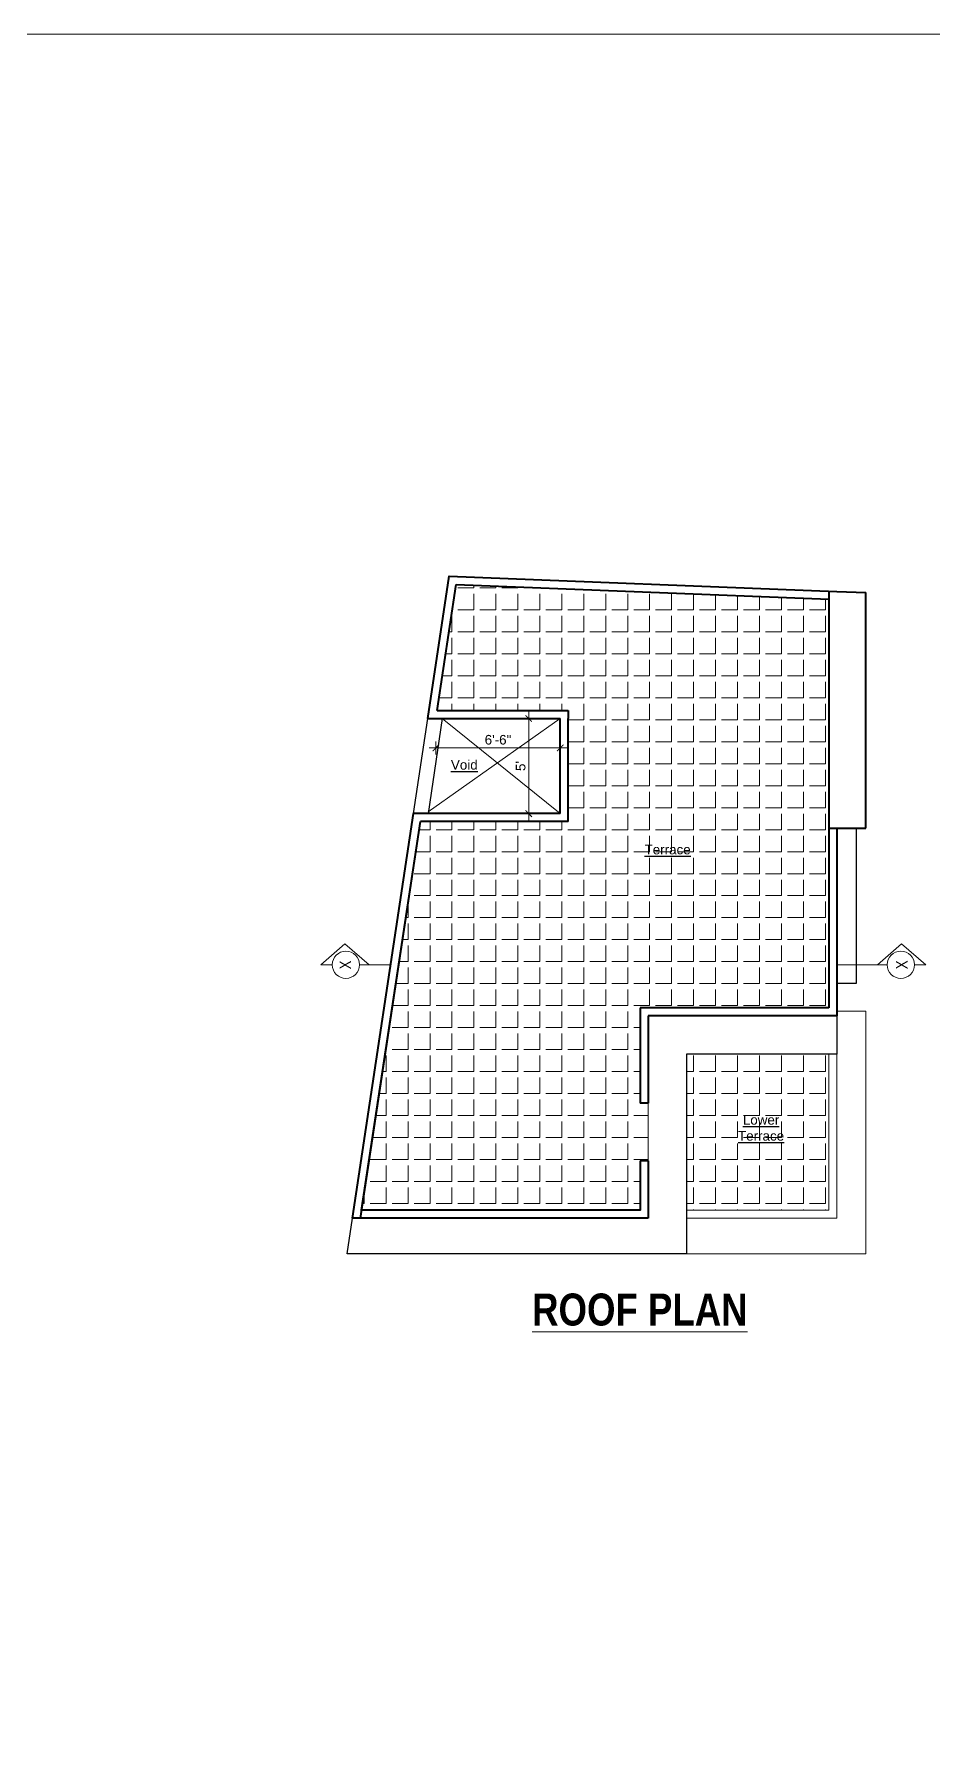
# Model space of a CAD drawing. Header units: inches. Extents: x 135267 to 147066, y -21506 to -19082.
# Drawn here: x 145583 to 146145, y -20152 to -19082 of the extents above; entities that cross this region are included whole.
import ezdxf

# ---------------------------------------------------------------- set-up
doc = ezdxf.new("R2010")
doc.units = ezdxf.units.IN
doc.header["$LTSCALE"] = 0.5
doc.header["$MEASUREMENT"] = 0
doc.header["$PDMODE"] = 66
for name, color, linetype, lineweight in [('DIM 1-100', 4, 'Continuous', 13), ('F-FURNITURE', 30, 'Continuous', 13), ('HACTH', 253, 'Continuous', 9), ('hatch', 9, 'Continuous', 5), ('PARAPET', 50, 'Continuous', 13), ('TEXT', 220, 'Continuous', 9), ('Text-100.w', 254, 'Continuous', 9), ('wall', 1, 'Continuous', 40), ('wall light', 6, 'Continuous', 25)]:
    doc.layers.add(name, color=color, linetype=linetype, lineweight=lineweight)
doc.styles.add('ARAIL', font='ARIALN.TTF')
doc.styles.add('arial', font='arial.ttf')
doc.styles.add('arial.', font='arial.ttf')
doc.styles.get("Standard").update_dxf_attribs({"font": 'arial.ttf'})
doc.dimstyles.new('1 by 96', dxfattribs={"dimtxt": 6, "dimasz": 4, "dimexe": 4, "dimexo": 4, "dimgap": 2, "dimtad": 1, "dimdec": 0, "dimzin": 0, "dimdsep": 46, "dimlunit": 4, "dimtxsty": 'Standard', "dimblk": 'ARCHTICK', "dimcen": 0, "dimdle": 4, "dimadec": 0, "dimazin": 0, "dimtfac": 1, "dimtdec": 0, "dimtix": 1, "dimtofl": 0, "dimtmove": 1, "dimatfit": 3, "dimldrblk": 'ARCHTICK', "dimfxl": 4, "dimfxlon": 1, "dimtolj": 1, "dimtzin": 0, "dimlwd": -1, "dimlwe": -1, "dimarcsym": 0})
pattern_1 = [(90, (126360.536, -166085.406), (-13.75, 8e-16), [10, -3.75]), (180, (126360.536, -166085.406), (-2e-15, -13.75), [10, -3.75])]

# ---------------------------------------------------------------- blocks, each defined once
blk = doc.blocks.new('_ArchTick')
at = {"color": 0, "linetype": 'ByBlock', "const_width": 0.15}
blk.add_lwpolyline([(-0.5, -0.5), (0.5, 0.5)], dxfattribs=at)
blk = doc.blocks.new('*D648')
at = {"layer": 'Defpoints', "color": 0, "transparency": 16777216}
for p in [(145892.3, -19509.5), (145912.1, -19509.5), (145912.1, -19569.1)]:
    blk.add_point(p, dxfattribs=at)
at = {"layer": 'DIM 1-100', "color": 0, "transparency": 16777216}
for p, q in [((145892.3, -19573.1), (145892.3, -19505.5)), ((145896.3, -19509.5), (145888.3, -19509.5)), ((145896.3, -19569.1), (145888.3, -19569.1))]:
    blk.add_line(p, q, dxfattribs=at)
at = {"layer": 'DIM 1-100', "color": 0, "transparency": 16777216, "xscale": 4, "yscale": 4, "zscale": 4}
for p, rotation in [((145892.3, -19509.5), 90), ((145892.3, -19569.1), 270)]:
    blk.add_blockref('_ArchTick', p, dxfattribs=dict(at, rotation=rotation))
at = {"layer": 'DIM 1-100', "color": 0, "transparency": 16777216, "insert": (145887.3, -19539.3), "char_height": 6, "attachment_point": 5, "rotation": 90}
blk.add_mtext("\\A1;5'", dxfattribs=at)
blk = doc.blocks.new('*D647')
at = {"layer": 'Defpoints', "color": 0, "transparency": 16777216}
for p in [(145912.1, -19509.5), (145912.1, -19528), (145834.1, -19536.8)]:
    blk.add_point(p, dxfattribs=at)
at = {"layer": 'DIM 1-100', "color": 0, "transparency": 16777216}
for p, q in [((145830.1, -19528), (145916.1, -19528)), ((145834.1, -19532), (145834.1, -19524)), ((145912.1, -19524), (145912.1, -19532))]:
    blk.add_line(p, q, dxfattribs=at)
at = {"layer": 'DIM 1-100', "color": 0, "transparency": 16777216, "xscale": 4, "yscale": 4, "zscale": 4, "rotation": 180}
blk.add_blockref('_ArchTick', (145834.1, -19528), dxfattribs=at)
at = {"layer": 'DIM 1-100', "color": 0, "transparency": 16777216, "xscale": 4, "yscale": 4, "zscale": 4}
blk.add_blockref('_ArchTick', (145912.1, -19528), dxfattribs=at)
at = {"layer": 'DIM 1-100', "color": 0, "transparency": 16777216, "insert": (145873.1, -19522.9), "char_height": 6, "attachment_point": 5}
blk.add_mtext('\\A1;6\'-6"', dxfattribs=at)

msp = doc.modelspace()

# ---------------------------------------------------------------- hatches: boundary and pattern name
at = {"layer": 'HACTH'}
h = msp.add_hatch(dxfattribs=at)
h.set_pattern_fill('ANGLE', color=256, scale=50, angle=90)
h.set_pattern_definition(pattern_1)
h.paths.add_polyline_path([(145824.5, -19574.1), (145787.7, -19817.2), (145962.1, -19817.2), (145962.1, -19786.2), (145967.1, -19786.2), (145967.1, -19750.2), (145962.1, -19750.2), (145962.1, -19690.6), (146080.3, -19690.6), (146080.3, -19434.9), (145846.9, -19425.7), (145835, -19504.5), (145917.1, -19504.5), (145917.1, -19509.5), (145917.1, -19574.1)])
h.paths.add_polyline_path([(145984.9, -19607.5), (145984.9, -19575.6), (145972.6, -19575.6), (145972.6, -19607.5)], flags=24)
at = {"layer": 'hatch'}
h = msp.add_hatch(dxfattribs=at)
h.set_pattern_fill('ANGLE', color=256, scale=50, angle=90)
h.set_pattern_definition(pattern_1)
h.paths.add_polyline_path([(145991.1, -19719.6), (145991.1, -19817.2), (146080.3, -19817.2), (146080.3, -19719.6)])
h.paths.add_polyline_path([(146048.4, -19781.6), (146048.4, -19749.7), (146026.1, -19749.7), (146026.1, -19781.6)], flags=24)

# ---------------------------------------------------------------- linework, layer by layer
at = {"layer": 'F-FURNITURE'}
msp.add_lwpolyline([(141686.5, -19081.5), (147066.1, -19081.5), (147066.1, -21384.2), (141686.5, -21384.2)], close=True, dxfattribs=at)
at = {"layer": 'HACTH', "ltscale": 100}
for p, q in [((146085.3, -19692.7), (146103.3, -19692.7)), ((146103.3, -19844.5), (146103.3, -19692.7)), ((145991.1, -19844.5), (146103.3, -19844.5))]:
    msp.add_line(p, q, dxfattribs=at)
at = {"layer": 'HACTH'}
msp.add_line((145967.1, -19750.2), (145967.1, -19786.2), dxfattribs=at)
at = {"layer": 'hatch'}
for p, q in [((145912.1, -19509.5), (145829.4, -19567.9)), ((145838.2, -19509.5), (145912.1, -19569.1))]:
    msp.add_line(p, q, dxfattribs=at)
at = {"layer": 'PARAPET'}
for p, q in [((146080.3, -19817.2), (146080.3, -19719.6)), ((146085.3, -19822.2), (146085.3, -19719.6)), ((146080.3, -19817.2), (145991.1, -19817.2)), ((146085.3, -19822.2), (145991.1, -19822.2)), ((146073.3, -19822.2), (146085.3, -19822.2))]:
    msp.add_line(p, q, dxfattribs=at)
at = {"layer": 'TEXT'}
for points in [[(145769.3, -19663.6), (145762.2, -19663.6), (145777.3, -19650.5), (145792.5, -19663.6)], [(146133.8, -19663.6), (146141, -19663.6), (146125.8, -19650.5), (146110.7, -19663.6)], [(145805.9, -19663.6), (145786.4, -19663.6)], [(146085.3, -19663.6), (146116.8, -19663.6)]]:
    msp.add_lwpolyline(points, dxfattribs=at)
for centre in [(145777.9, -19663.6), (146125.3, -19663.6)]:
    msp.add_circle(centre, 8.53, dxfattribs=at)
at = {"layer": 'wall'}
for p, q in [((145835, -19504.5), (145846.9, -19425.7)), ((145846.9, -19425.7), (146080.3, -19434.9)), ((146080.3, -19429.9), (146080.3, -19690.6)), ((146085.3, -19430.1), (146103.3, -19430.8)), ((146103.3, -19578.1), (146103.3, -19430.8)), ((145835, -19504.5), (145917.1, -19504.5)), ((145917.1, -19504.5), (145917.1, -19509.5)), ((145829.1, -19509.5), (145912.1, -19509.5)), ((145912.1, -19569.1), (145912.1, -19509.5)), ((145917.1, -19574.1), (145917.1, -19509.5)), ((145912.1, -19569.1), (145820.2, -19569.1)), ((145787, -19822.2), (145824.5, -19574.1)), ((145917.1, -19574.1), (145824.5, -19574.1)), ((146080.3, -19578.1), (146103.3, -19578.1)), ((146085.3, -19578.1), (146085.3, -19695.6)), ((146080.3, -19690.6), (145962.1, -19690.6)), ((145962.1, -19690.6), (145962.1, -19750.2)), ((146085.3, -19695.6), (145967.1, -19695.6)), ((145967.1, -19695.6), (145967.1, -19750.2)), ((145967.1, -19786.2), (145967.1, -19822.2))]:
    msp.add_line(p, q, dxfattribs=at)
for points in [[(145829.1, -19509.5), (145842.6, -19420.5), (146085.3, -19430.1)], [(145967.1, -19822.2), (145784.1, -19822.2), (145781.9, -19822.2), (145820.2, -19569.1)], [(145962.1, -19786.2), (145962.1, -19817.2), (145787.7, -19817.2), (145824.5, -19574.1)], [(145967.1, -19750.2), (145962.1, -19750.2)], [(145967.1, -19786.2), (145962.1, -19786.2)]]:
    msp.add_lwpolyline(points, dxfattribs=at)
at = {"layer": 'wall light'}
for p, q in [((145820.2, -19569.1), (145829.1, -19509.5)), ((145778.6, -19844.5), (145781.9, -19822.2))]:
    msp.add_line(p, q, dxfattribs=at)
at = {"layer": 'wall light', "ltscale": 100}
for p, q in [((146097.3, -19578.1), (146097.3, -19675.3)), ((146097.3, -19675.3), (146085.3, -19675.3)), ((146085.3, -19695.6), (146085.3, -19719.6)), ((145991.1, -19719.6), (145991.1, -19844.5)), ((146085.3, -19719.6), (145991.1, -19719.6)), ((145991.1, -19844.5), (145778.6, -19844.5))]:
    msp.add_line(p, q, dxfattribs=at)
at = {"layer": 'wall light'}
msp.add_lwpolyline([(145838.2, -19509.5), (145829.3, -19569.1)], dxfattribs=at)

# ---------------------------------------------------------------- texts
at = {"layer": 'TEXT', "lineweight": -2, "char_height": 6, "width": 127.506, "attachment_point": 5, "style": 'arial.'}
for s, insert in [('{\\LVoid}', (145852, -19538.6)), ('{\\LTerrace}', (145979.3, -19591.6)), ('{\\LLower\\PTerrace}', (146037.8, -19765.7))]:
    msp.add_mtext(s, dxfattribs=dict(at, insert=insert))
at = {"layer": 'TEXT', "char_height": 7.2, "rotation": 90, "style": 'ARAIL'}
for insert, attachment_point in [((145773.9, -19661), 3), ((146122.3, -19666.4), 1)]:
    msp.add_mtext_dynamic_manual_height_columns('X', width=125.465, gutter_width=90, heights=[0], dxfattribs=dict(at, insert=insert, attachment_point=attachment_point))
at = {"layer": 'Text-100.w', "insert": (145961.9, -19869.3), "char_height": 20, "width": 569.102, "attachment_point": 2, "style": 'arial'}
msp.add_mtext('\\A1;{\\fArial Narrow|b1|i0|c0|p34;\\LROOF PLAN}', dxfattribs=at)

# ---------------------------------------------------------------- dimensions: what is measured, and where the dimension line sits
at = {"layer": 'DIM 1-100'}
for base, p1, angle, picture, middle in [((145892.3, -19509.5), (145912.1, -19569.1), 90, '*D648', (145887.3, -19539.3)), ((145912.1, -19528), (145834.1, -19536.8), 180, '*D647', (145873.1, -19522.9))]:
    dim = msp.add_linear_dim(base=base, p1=p1, p2=(145912.1, -19509.5), angle=angle, dimstyle='1 by 96', dxfattribs=at)
    dim.commit()
    dim.dimension.update_dxf_attribs({"geometry": picture, "text_midpoint": middle})

doc.saveas('drawing.dxf')
